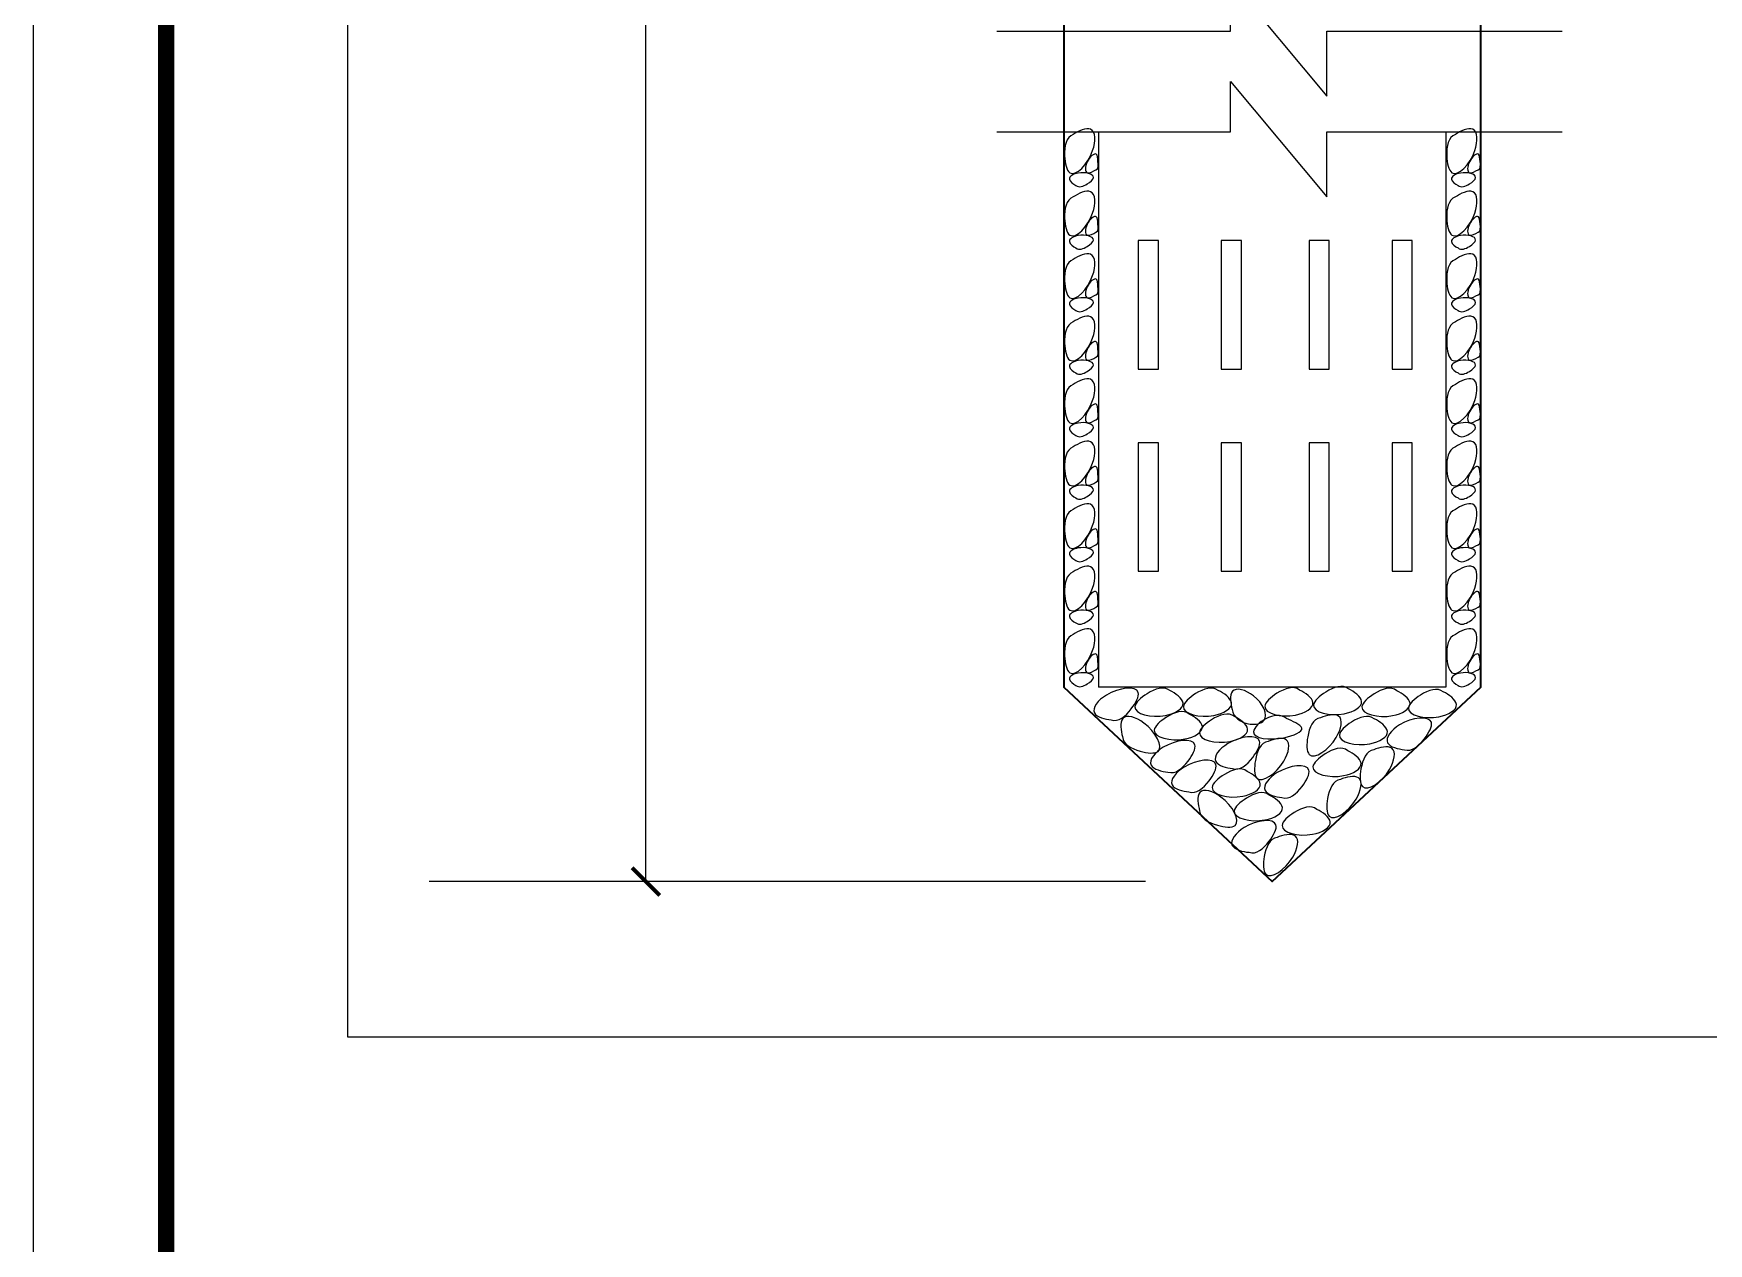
# Model space of a CAD drawing. Header units: millimetres. Extents: x 49 to 419, y 19 to 121.
# Drawn here: x 59.302 to 62.064, y 92.594 to 94.59 of the extents above; entities that cross this region are included whole.
import ezdxf

# ---------------------------------------------------------------- set-up
doc = ezdxf.new("R2010")
doc.units = ezdxf.units.MM
doc.header["$MEASUREMENT"] = 0
doc.layers.add('A_BUILT UP', color=1, linetype='Continuous', lineweight=35)
doc.layers.add('A_SHEET AREA TABLE-1', color=7, linetype='Continuous')

# ---------------------------------------------------------------- blocks, each defined once
blk = doc.blocks.new('_ArchTick')
at = {"const_width": 0.15}
blk.add_lwpolyline([(-0.5, -0.5), (0.5, 0.5)], dxfattribs=at)
blk = doc.blocks.new('A$C7bad7b0f')
at = {"layer": 'A_BUILT UP'}
blk.add_lwpolyline([(2.2916, -3.2195), (2.2916, -19.5249), (2.959, -20.1474), (3.6264, -19.5249), (3.6264, -6.3535)], dxfattribs=at)
at = {"layer": 'A_SHEET AREA TABLE-1'}
for p, q in [((0.9538, -20.1474), (0.9538, -3.2195)), ((2.2916, -17.7459), (2.2916, -19.5249)), ((2.4028, -17.7459), (2.4028, -19.5249)), ((3.5151, -17.7459), (3.5151, -19.5249)), ((3.6264, -17.7459), (3.6264, -19.5249)), ((3.5151, -19.5249), (2.4028, -19.5249)), ((2.553, -20.1474), (0.2601, -20.1474))]:
    blk.add_line(p, q, dxfattribs=at)
for points in [[(0, 0), (11.8706, 0), (11.8706, -20.6455), (0, -20.6455)], [(2.5947, -18.094), (2.53, -18.094), (2.53, -18.5058), (2.5947, -18.5058)], [(2.8603, -18.094), (2.7955, -18.094), (2.7955, -18.5058), (2.8603, -18.5058)], [(3.1418, -18.094), (3.077, -18.094), (3.077, -18.5058), (3.1418, -18.5058)], [(3.4073, -18.094), (3.3426, -18.094), (3.3426, -18.5058), (3.4073, -18.5058)], [(2.5947, -18.7415), (2.53, -18.7415), (2.53, -19.1532), (2.5947, -19.1532)], [(2.8603, -18.7415), (2.7955, -18.7415), (2.7955, -19.1532), (2.8603, -19.1532)], [(3.1418, -18.7415), (3.077, -18.7415), (3.077, -19.1532), (3.1418, -19.1532)], [(3.4073, -18.7415), (3.3426, -18.7415), (3.3426, -19.1532), (3.4073, -19.1532)]]:
    blk.add_lwpolyline(points, close=True, dxfattribs=at)
for points in [[(2.2916, -3.2195), (2.2916, -19.5249), (2.959, -20.1474), (3.6264, -19.5249)], [(3.6264, -19.5249), (3.6264, -6.3535), (5.9244, -5.7437), (5.9244, -5.8549), (8.3529, -5.8549), (8.3529, -3.2195)], [(2.0773, -17.4233), (2.8255, -17.4233), (2.8255, -17.2612), (3.1338, -17.6308), (3.1338, -17.4233), (3.8873, -17.4233)], [(2.0773, -17.7459), (2.8255, -17.7459), (2.8255, -17.5838), (3.1338, -17.9534), (3.1338, -17.7459), (3.8873, -17.7459)], [(3.6264, -19.5249), (2.959, -20.1474), (2.2916, -19.5249)]]:
    blk.add_lwpolyline(points, dxfattribs=at)
for points, start_tangent, end_tangent in [([(2.3219, -17.7539), (2.3776, -17.7371), (2.384, -17.8057), (2.3109, -17.8765), (2.2944, -17.822), (2.3219, -17.7539)], (0.817766, 0.575551), (0.940414, 0.340032)), ([(3.5455, -17.7539), (3.6011, -17.7371), (3.6076, -17.8057), (3.5344, -17.8765), (3.5179, -17.822), (3.5455, -17.7539)], (0.817766, 0.575551), (0.940414, 0.340032)), ([(2.3948, -17.867), (2.3666, -17.8764), (2.3665, -17.8419), (2.3957, -17.8172), (2.401, -17.8404), (2.3948, -17.867)], (-0.867839, -0.496845), (-0.968007, -0.250923)), ([(3.6183, -17.867), (3.5901, -17.8764), (3.5901, -17.8419), (3.6192, -17.8172), (3.6246, -17.8404), (3.6183, -17.867)], (-0.867839, -0.496845), (-0.968007, -0.250923)), ([(2.3305, -17.9172), (2.3095, -17.8971), (2.3378, -17.8775), (2.3866, -17.892), (2.3669, -17.9125), (2.3305, -17.9172)], (-0.902797, 0.430067), (-0.757779, 0.652511)), ([(3.554, -17.9172), (3.533, -17.8971), (3.5613, -17.8775), (3.6101, -17.892), (3.5905, -17.9125), (3.554, -17.9172)], (-0.902797, 0.430067), (-0.757779, 0.652511)), ([(2.3219, -17.9542), (2.3776, -17.9373), (2.384, -18.0059), (2.3109, -18.0767), (2.2944, -18.0222), (2.3219, -17.9542)], (0.817766, 0.575551), (0.940414, 0.340032)), ([(3.5455, -17.9542), (3.6011, -17.9373), (3.6076, -18.0059), (3.5344, -18.0767), (3.5179, -18.0222), (3.5455, -17.9542)], (0.817766, 0.575551), (0.940414, 0.340032)), ([(2.3948, -18.0673), (2.3666, -18.0766), (2.3665, -18.0422), (2.3957, -18.0174), (2.401, -18.0406), (2.3948, -18.0673)], (-0.867839, -0.496845), (-0.968007, -0.250923)), ([(3.6183, -18.0673), (3.5901, -18.0766), (3.5901, -18.0422), (3.6192, -18.0174), (3.6246, -18.0406), (3.6183, -18.0673)], (-0.867839, -0.496845), (-0.968007, -0.250923)), ([(2.3305, -18.1174), (2.3095, -18.0973), (2.3378, -18.0777), (2.3866, -18.0922), (2.3669, -18.1127), (2.3305, -18.1174)], (-0.902797, 0.430067), (-0.757779, 0.652511)), ([(3.554, -18.1174), (3.533, -18.0973), (3.5613, -18.0777), (3.6101, -18.0922), (3.5905, -18.1127), (3.554, -18.1174)], (-0.902797, 0.430067), (-0.757779, 0.652511)), ([(2.3219, -18.1544), (2.3776, -18.1375), (2.384, -18.2061), (2.3109, -18.2769), (2.2944, -18.2224), (2.3219, -18.1544)], (0.817766, 0.575551), (0.940414, 0.340032)), ([(3.5455, -18.1544), (3.6011, -18.1375), (3.6076, -18.2061), (3.5344, -18.2769), (3.5179, -18.2224), (3.5455, -18.1544)], (0.817766, 0.575551), (0.940414, 0.340032)), ([(2.3948, -18.2675), (2.3666, -18.2768), (2.3665, -18.2424), (2.3957, -18.2177), (2.401, -18.2408), (2.3948, -18.2675)], (-0.867839, -0.496845), (-0.968007, -0.250923)), ([(3.6183, -18.2675), (3.5901, -18.2768), (3.5901, -18.2424), (3.6192, -18.2177), (3.6246, -18.2408), (3.6183, -18.2675)], (-0.867839, -0.496845), (-0.968007, -0.250923)), ([(2.3305, -18.3176), (2.3095, -18.2975), (2.3378, -18.2779), (2.3866, -18.2924), (2.3669, -18.3129), (2.3305, -18.3176)], (-0.902797, 0.430067), (-0.757779, 0.652511)), ([(3.554, -18.3176), (3.533, -18.2975), (3.5613, -18.2779), (3.6101, -18.2924), (3.5905, -18.3129), (3.554, -18.3176)], (-0.902797, 0.430067), (-0.757779, 0.652511)), ([(2.3219, -18.3546), (2.3776, -18.3377), (2.384, -18.4063), (2.3109, -18.4771), (2.2944, -18.4227), (2.3219, -18.3546)], (0.817766, 0.575551), (0.940414, 0.340032)), ([(3.5455, -18.3546), (3.6011, -18.3377), (3.6076, -18.4063), (3.5344, -18.4771), (3.5179, -18.4227), (3.5455, -18.3546)], (0.817766, 0.575551), (0.940414, 0.340032)), ([(2.3948, -18.4677), (2.3666, -18.477), (2.3665, -18.4426), (2.3957, -18.4179), (2.401, -18.441), (2.3948, -18.4677)], (-0.867839, -0.496845), (-0.968007, -0.250923)), ([(3.6183, -18.4677), (3.5901, -18.477), (3.5901, -18.4426), (3.6192, -18.4179), (3.6246, -18.441), (3.6183, -18.4677)], (-0.867839, -0.496845), (-0.968007, -0.250923)), ([(2.3305, -18.5179), (2.3095, -18.4977), (2.3378, -18.4781), (2.3866, -18.4926), (2.3669, -18.5131), (2.3305, -18.5179)], (-0.902797, 0.430067), (-0.757779, 0.652511)), ([(3.554, -18.5179), (3.533, -18.4977), (3.5613, -18.4781), (3.6101, -18.4926), (3.5905, -18.5131), (3.554, -18.5179)], (-0.902797, 0.430067), (-0.757779, 0.652511)), ([(2.3219, -18.5548), (2.3776, -18.538), (2.384, -18.6065), (2.3109, -18.6773), (2.2944, -18.6229), (2.3219, -18.5548)], (0.817766, 0.575551), (0.940414, 0.340032)), ([(3.5455, -18.5548), (3.6011, -18.538), (3.6076, -18.6065), (3.5344, -18.6773), (3.5179, -18.6229), (3.5455, -18.5548)], (0.817766, 0.575551), (0.940414, 0.340032)), ([(2.3948, -18.6679), (2.3666, -18.6772), (2.3665, -18.6428), (2.3957, -18.6181), (2.401, -18.6412), (2.3948, -18.6679)], (-0.867839, -0.496845), (-0.968007, -0.250923)), ([(3.6183, -18.6679), (3.5901, -18.6772), (3.5901, -18.6428), (3.6192, -18.6181), (3.6246, -18.6412), (3.6183, -18.6679)], (-0.867839, -0.496845), (-0.968007, -0.250923)), ([(2.3305, -18.7181), (2.3095, -18.698), (2.3378, -18.6783), (2.3866, -18.6928), (2.3669, -18.7134), (2.3305, -18.7181)], (-0.902797, 0.430067), (-0.757779, 0.652511)), ([(3.554, -18.7181), (3.533, -18.698), (3.5613, -18.6783), (3.6101, -18.6928), (3.5905, -18.7134), (3.554, -18.7181)], (-0.902797, 0.430067), (-0.757779, 0.652511)), ([(2.3219, -18.755), (2.3776, -18.7382), (2.384, -18.8067), (2.3109, -18.8775), (2.2944, -18.8231), (2.3219, -18.755)], (0.817766, 0.575551), (0.940414, 0.340032)), ([(3.5455, -18.755), (3.6011, -18.7382), (3.6076, -18.8067), (3.5344, -18.8775), (3.5179, -18.8231), (3.5455, -18.755)], (0.817766, 0.575551), (0.940414, 0.340032)), ([(2.3948, -18.8681), (2.3666, -18.8774), (2.3665, -18.843), (2.3957, -18.8183), (2.401, -18.8414), (2.3948, -18.8681)], (-0.867839, -0.496845), (-0.968007, -0.250923)), ([(3.6183, -18.8681), (3.5901, -18.8774), (3.5901, -18.843), (3.6192, -18.8183), (3.6246, -18.8414), (3.6183, -18.8681)], (-0.867839, -0.496845), (-0.968007, -0.250923)), ([(2.3305, -18.9183), (2.3095, -18.8982), (2.3378, -18.8785), (2.3866, -18.893), (2.3669, -18.9136), (2.3305, -18.9183)], (-0.902797, 0.430067), (-0.757779, 0.652511)), ([(3.554, -18.9183), (3.533, -18.8982), (3.5613, -18.8785), (3.6101, -18.893), (3.5905, -18.9136), (3.554, -18.9183)], (-0.902797, 0.430067), (-0.757779, 0.652511)), ([(2.3219, -18.9552), (2.3776, -18.9384), (2.384, -19.007), (2.3109, -19.0778), (2.2944, -19.0233), (2.3219, -18.9552)], (0.817766, 0.575551), (0.940414, 0.340032)), ([(3.5455, -18.9552), (3.6011, -18.9384), (3.6076, -19.007), (3.5344, -19.0778), (3.5179, -19.0233), (3.5455, -18.9552)], (0.817766, 0.575551), (0.940414, 0.340032)), ([(2.3948, -19.0683), (2.3666, -19.0777), (2.3665, -19.0432), (2.3957, -19.0185), (2.401, -19.0416), (2.3948, -19.0683)], (-0.867839, -0.496845), (-0.968007, -0.250923)), ([(3.6183, -19.0683), (3.5901, -19.0777), (3.5901, -19.0432), (3.6192, -19.0185), (3.6246, -19.0416), (3.6183, -19.0683)], (-0.867839, -0.496845), (-0.968007, -0.250923)), ([(2.3305, -19.1185), (2.3095, -19.0984), (2.3378, -19.0787), (2.3866, -19.0933), (2.3669, -19.1138), (2.3305, -19.1185)], (-0.902797, 0.430067), (-0.757779, 0.652511)), ([(3.554, -19.1185), (3.533, -19.0984), (3.5613, -19.0787), (3.6101, -19.0933), (3.5905, -19.1138), (3.554, -19.1185)], (-0.902797, 0.430067), (-0.757779, 0.652511)), ([(2.3219, -19.1554), (2.3776, -19.1386), (2.384, -19.2072), (2.3109, -19.278), (2.2944, -19.2235), (2.3219, -19.1554)], (0.817766, 0.575551), (0.940414, 0.340032)), ([(3.5455, -19.1554), (3.6011, -19.1386), (3.6076, -19.2072), (3.5344, -19.278), (3.5179, -19.2235), (3.5455, -19.1554)], (0.817766, 0.575551), (0.940414, 0.340032)), ([(2.3948, -19.2685), (2.3666, -19.2779), (2.3665, -19.2434), (2.3957, -19.2187), (2.401, -19.2418), (2.3948, -19.2685)], (-0.867839, -0.496845), (-0.968007, -0.250923)), ([(3.6183, -19.2685), (3.5901, -19.2779), (3.5901, -19.2434), (3.6192, -19.2187), (3.6246, -19.2418), (3.6183, -19.2685)], (-0.867839, -0.496845), (-0.968007, -0.250923)), ([(2.3305, -19.3187), (2.3095, -19.2986), (2.3378, -19.2789), (2.3866, -19.2935), (2.3669, -19.314), (2.3305, -19.3187)], (-0.902797, 0.430067), (-0.757779, 0.652511)), ([(3.554, -19.3187), (3.533, -19.2986), (3.5613, -19.2789), (3.6101, -19.2935), (3.5905, -19.314), (3.554, -19.3187)], (-0.902797, 0.430067), (-0.757779, 0.652511)), ([(2.3219, -19.3556), (2.3776, -19.3388), (2.384, -19.4074), (2.3109, -19.4782), (2.2944, -19.4237), (2.3219, -19.3556)], (0.817766, 0.575551), (0.940414, 0.340032)), ([(3.5455, -19.3556), (3.6011, -19.3388), (3.6076, -19.4074), (3.5344, -19.4782), (3.5179, -19.4237), (3.5455, -19.3556)], (0.817766, 0.575551), (0.940414, 0.340032)), ([(2.3948, -19.4687), (2.3666, -19.4781), (2.3665, -19.4436), (2.3957, -19.4189), (2.401, -19.4421), (2.3948, -19.4687)], (-0.867839, -0.496845), (-0.968007, -0.250923)), ([(3.6183, -19.4687), (3.5901, -19.4781), (3.5901, -19.4436), (3.6192, -19.4189), (3.6246, -19.4421), (3.6183, -19.4687)], (-0.867839, -0.496845), (-0.968007, -0.250923)), ([(2.3305, -19.5189), (2.3095, -19.4988), (2.3378, -19.4792), (2.3866, -19.4937), (2.3669, -19.5142), (2.3305, -19.5189)], (-0.902797, 0.430067), (-0.757779, 0.652511)), ([(2.4435, -19.6292), (2.3898, -19.6069), (2.4283, -19.5498), (2.5298, -19.5415), (2.5079, -19.594), (2.4435, -19.6292)], (-0.99728, 0.073711), (-0.94272, 0.333585)), ([(2.7863, -19.5352), (2.8287, -19.575), (2.7725, -19.6148), (2.6746, -19.5867), (2.7136, -19.5453), (2.7863, -19.5352)], (0.906836, -0.421484), (0.763934, -0.645294)), ([(3.0468, -19.5341), (3.0892, -19.5739), (3.033, -19.6138), (2.9351, -19.5857), (2.9741, -19.5442), (3.0468, -19.5341)], (0.906836, -0.421484), (0.763934, -0.645294)), ([(3.203, -19.5301), (3.2453, -19.57), (3.1891, -19.6098), (3.0913, -19.5817), (3.1302, -19.5402), (3.203, -19.5301)], (0.906836, -0.421484), (0.763934, -0.645294)), ([(3.554, -19.5189), (3.533, -19.4988), (3.5613, -19.4792), (3.6101, -19.4937), (3.5905, -19.5142), (3.554, -19.5189)], (-0.902797, 0.430067), (-0.757779, 0.652511)), ([(2.6311, -19.5355), (2.6735, -19.5753), (2.6173, -19.6152), (2.5194, -19.5871), (2.5584, -19.5456), (2.6311, -19.5355)], (0.906836, -0.421484), (0.763934, -0.645294)), ([(2.8312, -19.5959), (2.8318, -19.5378), (2.8992, -19.5522), (2.9322, -19.6317), (2.8879, -19.6426), (2.8312, -19.5959)], (-0.303954, 0.952687), (-0.042501, 0.999096)), ([(3.3578, -19.5361), (3.4002, -19.576), (3.3439, -19.6158), (3.2461, -19.5877), (3.2851, -19.5462), (3.3578, -19.5361)], (0.906836, -0.421484), (0.763934, -0.645294)), ([(3.5065, -19.5398), (3.5489, -19.5796), (3.4926, -19.6195), (3.3948, -19.5914), (3.4338, -19.5499), (3.5065, -19.5398)], (0.906836, -0.421484), (0.763934, -0.645294)), ([(2.4799, -19.6831), (2.4805, -19.625), (2.5479, -19.6394), (2.5935, -19.7304), (2.5366, -19.7298), (2.4799, -19.6831)], (-0.303954, 0.952687), (-0.042501, 0.999096)), ([(2.6929, -19.6109), (2.7353, -19.6507), (2.6791, -19.6905), (2.5812, -19.6624), (2.6202, -19.621), (2.6929, -19.6109)], (0.906836, -0.421484), (0.763934, -0.645294)), ([(2.8377, -19.6187), (2.8801, -19.6586), (2.8239, -19.6984), (2.726, -19.6703), (2.765, -19.6288), (2.8377, -19.6187)], (0.906836, -0.421484), (0.763934, -0.645294)), ([(3.0049, -19.625), (3.0536, -19.6554), (2.9965, -19.6865), (2.8995, -19.6672), (2.9385, -19.6257), (3.0049, -19.625)], (0.906836, -0.421484), (0.763934, -0.645294)), ([(3.1135, -19.6225), (3.1714, -19.6173), (3.1637, -19.6858), (3.0776, -19.7402), (3.0726, -19.6835), (3.1135, -19.6225)], (0.9179, 0.396812), (0.989975, 0.141241)), ([(3.2857, -19.6262), (3.328, -19.6661), (3.2718, -19.7059), (3.1739, -19.6778), (3.2129, -19.6363), (3.2857, -19.6262)], (0.906836, -0.421484), (0.763934, -0.645294)), ([(3.3821, -19.7248), (3.3284, -19.7026), (3.3669, -19.6454), (3.4684, -19.6371), (3.4466, -19.6897), (3.3821, -19.7248)], (-0.99728, 0.073711), (-0.94272, 0.333585)), ([(2.8319, -19.7849), (2.7782, -19.7626), (2.8167, -19.7055), (2.9182, -19.6972), (2.8964, -19.7498), (2.8319, -19.7849)], (-0.99728, 0.073711), (-0.94272, 0.333585)), ([(2.6253, -19.7965), (2.5716, -19.7742), (2.6101, -19.7171), (2.7116, -19.7088), (2.6897, -19.7613), (2.6253, -19.7965)], (-0.99728, 0.073711), (-0.94272, 0.333585)), ([(2.9459, -19.6982), (3.0038, -19.693), (2.9961, -19.7615), (2.91, -19.8159), (2.905, -19.7592), (2.9459, -19.6982)], (0.9179, 0.396812), (0.989975, 0.141241)), ([(3.2011, -19.7284), (3.2435, -19.7682), (3.1873, -19.808), (3.0894, -19.7799), (3.1284, -19.7385), (3.2011, -19.7284)], (0.906836, -0.421484), (0.763934, -0.645294)), ([(3.2841, -19.7252), (3.342, -19.7201), (3.3343, -19.7885), (3.2482, -19.8429), (3.2432, -19.7862), (3.2841, -19.7252)], (0.9179, 0.396812), (0.989975, 0.141241)), ([(2.6924, -19.8599), (2.6387, -19.8376), (2.6772, -19.7805), (2.7787, -19.7722), (2.7569, -19.8247), (2.6924, -19.8599)], (-0.99728, 0.073711), (-0.94272, 0.333585)), ([(2.8784, -19.7942), (2.9208, -19.8341), (2.8646, -19.8739), (2.7667, -19.8458), (2.8057, -19.8043), (2.8784, -19.7942)], (0.906836, -0.421484), (0.763934, -0.645294)), ([(2.9902, -19.8778), (2.9365, -19.8555), (2.975, -19.7983), (3.0765, -19.79), (3.0547, -19.8426), (2.9902, -19.8778)], (-0.99728, 0.073711), (-0.94272, 0.333585)), ([(3.1772, -19.8202), (3.2351, -19.815), (3.2274, -19.8835), (3.1413, -19.9379), (3.1363, -19.8812), (3.1772, -19.8202)], (0.9179, 0.396812), (0.989975, 0.141241)), ([(2.7267, -19.9202), (2.7273, -19.8621), (2.7947, -19.8765), (2.8403, -19.9675), (2.7834, -19.9669), (2.7267, -19.9202)], (-0.303954, 0.952687), (-0.042501, 0.999096)), ([(2.9493, -19.8703), (2.9917, -19.9101), (2.9355, -19.9499), (2.8376, -19.9218), (2.8766, -19.8804), (2.9493, -19.8703)], (0.906836, -0.421484), (0.763934, -0.645294)), ([(2.8847, -20.0535), (2.831, -20.0313), (2.8695, -19.9741), (2.971, -19.9658), (2.9491, -20.0184), (2.8847, -20.0535)], (-0.99728, 0.073711), (-0.94272, 0.333585)), ([(3.1023, -19.9161), (3.1446, -19.9559), (3.0884, -19.9958), (2.9906, -19.9676), (3.0295, -19.9262), (3.1023, -19.9161)], (0.906836, -0.421484), (0.763934, -0.645294)), ([(2.9744, -20.006), (3.0323, -20.0009), (3.0247, -20.0694), (2.9386, -20.1238), (2.9336, -20.0671), (2.9744, -20.006)], (0.9179, 0.396812), (0.989975, 0.141241))]:
    blk.add_spline(points, degree=3, dxfattribs=dict(at, start_tangent=start_tangent, end_tangent=end_tangent))
at = {"layer": 'A_SHEET AREA TABLE-1', "xscale": 0.08898346796475023, "yscale": 0.08898346796475023, "zscale": 0.08898346796475023, "rotation": 270}
blk.add_blockref('_ArchTick', (0.9538, -20.1474), dxfattribs=at)

msp = doc.modelspace()

# ---------------------------------------------------------------- linework, layer by layer
at = {"layer": 'A_SHEET AREA TABLE-1'}
msp.add_lwpolyline([(179.6861, 29.1198), (59.3021, 29.1199), (59.3021, 104.0854), (179.6863, 104.0852), (179.6861, 29.1198)], dxfattribs=at)
at = {"layer": 'A_SHEET AREA TABLE-1', "lineweight": 30, "const_width": 0.0269}
msp.add_lwpolyline([(179.4677, 29.3383), (59.5206, 29.3383), (59.5206, 103.8669), (179.4678, 103.8668), (179.4677, 29.3383)], dxfattribs=at)

# ---------------------------------------------------------------- block references
at = {"xscale": 0.515, "yscale": 0.515, "zscale": 0.515}
msp.add_blockref('A$C7bad7b0f', (59.8206, 103.5669), dxfattribs=at)

doc.saveas('drawing.dxf')
